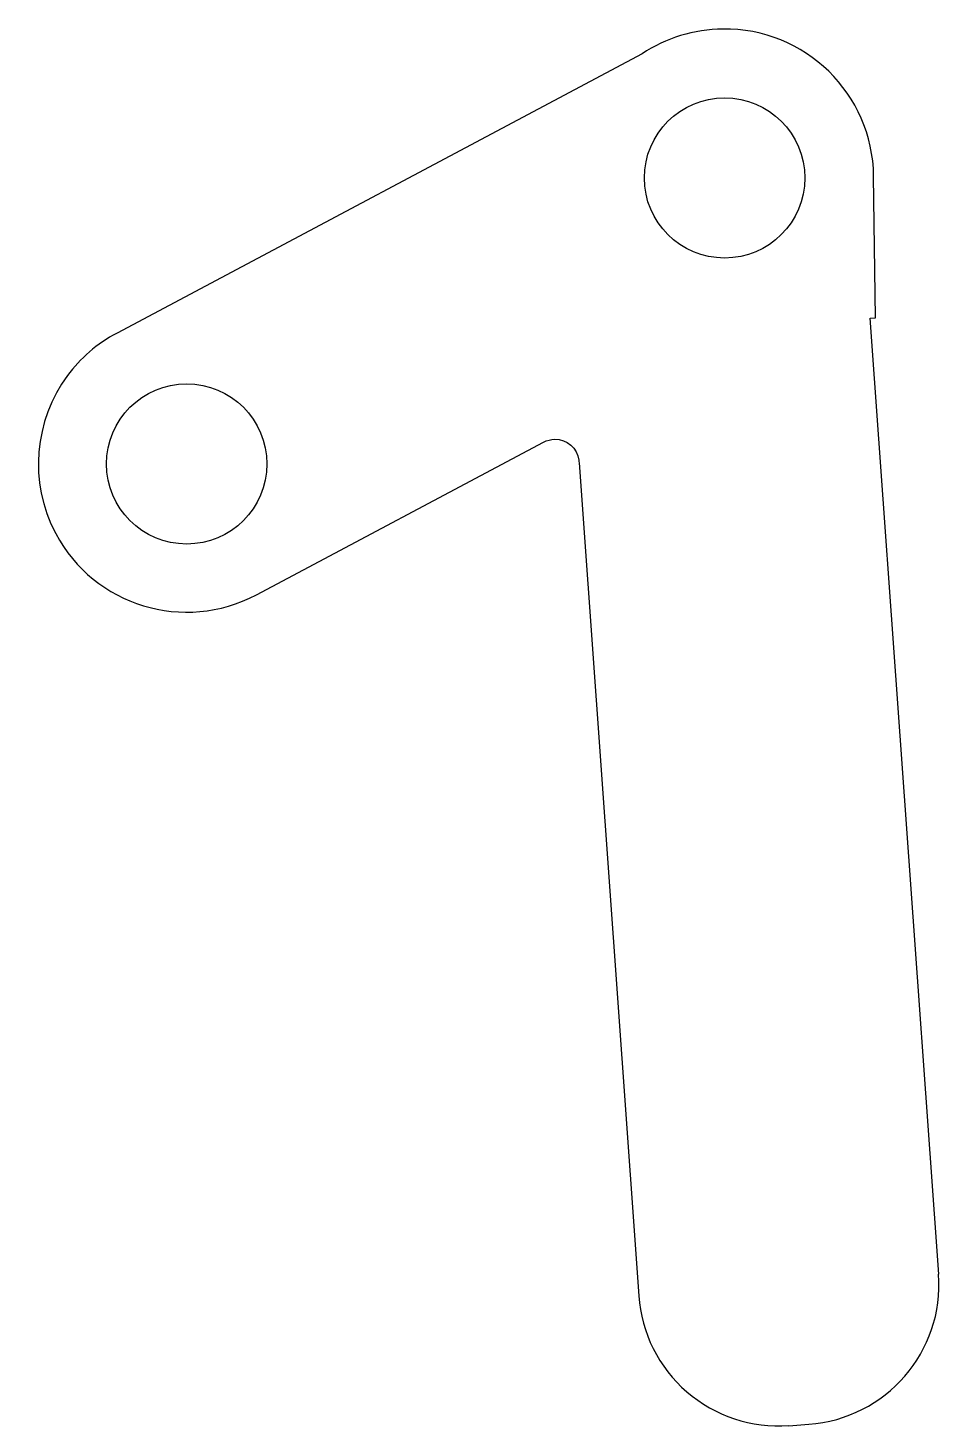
# Model space of a CAD drawing. Header units: millimetres. Extents: x 128.4 to 139.7, y -16.3 to 1.2.
import ezdxf

# ---------------------------------------------------------------- set-up
doc = ezdxf.new("R2010")
doc.units = ezdxf.units.MM
doc.layers.get('0').update_dxf_attribs({"linetype": 'CONTINUOUS'})

msp = doc.modelspace()

# ---------------------------------------------------------------- linework, layer by layer
for p, q in [((136.016, 0.858), (129.468, -2.626)), ((138.925, -2.435), (138.903, -0.667)), ((138.86, -2.44), (138.925, -2.435)), ((139.714, -14.371), (138.86, -2.44)), ((131.206, -5.892), (134.788, -3.986)), ((135.229, -4.247), (135.973, -14.639)), ((137.844, -16.26), (138.093, -16.242))]:
    msp.add_line(p, q)
for centre in [(137.044, -0.69), (130.337, -4.259)]:
    msp.add_circle(centre, 1)
for centre, start, end in [((137.968, -14.496), -85.9062, 4.0938), ((137.719, -14.514), 184.0938, 274.0938)]:
    msp.add_arc(centre, 1.75, start, end)
for points, knots in [([(138.903, -0.667), (138.89, 0.359), (138.048, 1.181), (137.021, 1.168), (136.663, 1.164), (136.314, 1.056), (136.016, 0.858)], [4, 4, 4, 4, 5, 5, 5, 6, 6, 6, 6]), ([(128.851, -3.156), (128.44, -3.712), (128.358, -4.477), (129.184, -6.03), (130.304, -6.372), (131.206, -5.892)], [7.278203, 7.278203, 7.278203, 7.278203, 8, 8, 9, 9, 9, 9]), ([(134.788, -3.986), (134.831, -3.964), (134.878, -3.952), (134.926, -3.951), (135.079, -3.949), (135.207, -4.063), (135.227, -4.211)], [10, 10, 10, 10, 11, 11, 11, 11.926759, 11.926759, 11.926759, 11.926759])]:
    msp.add_open_spline(points, degree=3, knots=knots)
for points in [[(129.468, -2.626), (129.217, -2.759), (129.01, -2.942), (128.851, -3.156)], [(135.227, -4.211), (135.228, -4.223), (135.229, -4.235), (135.229, -4.247)]]:
    msp.add_open_spline(points, degree=3)

doc.saveas('drawing.dxf')
